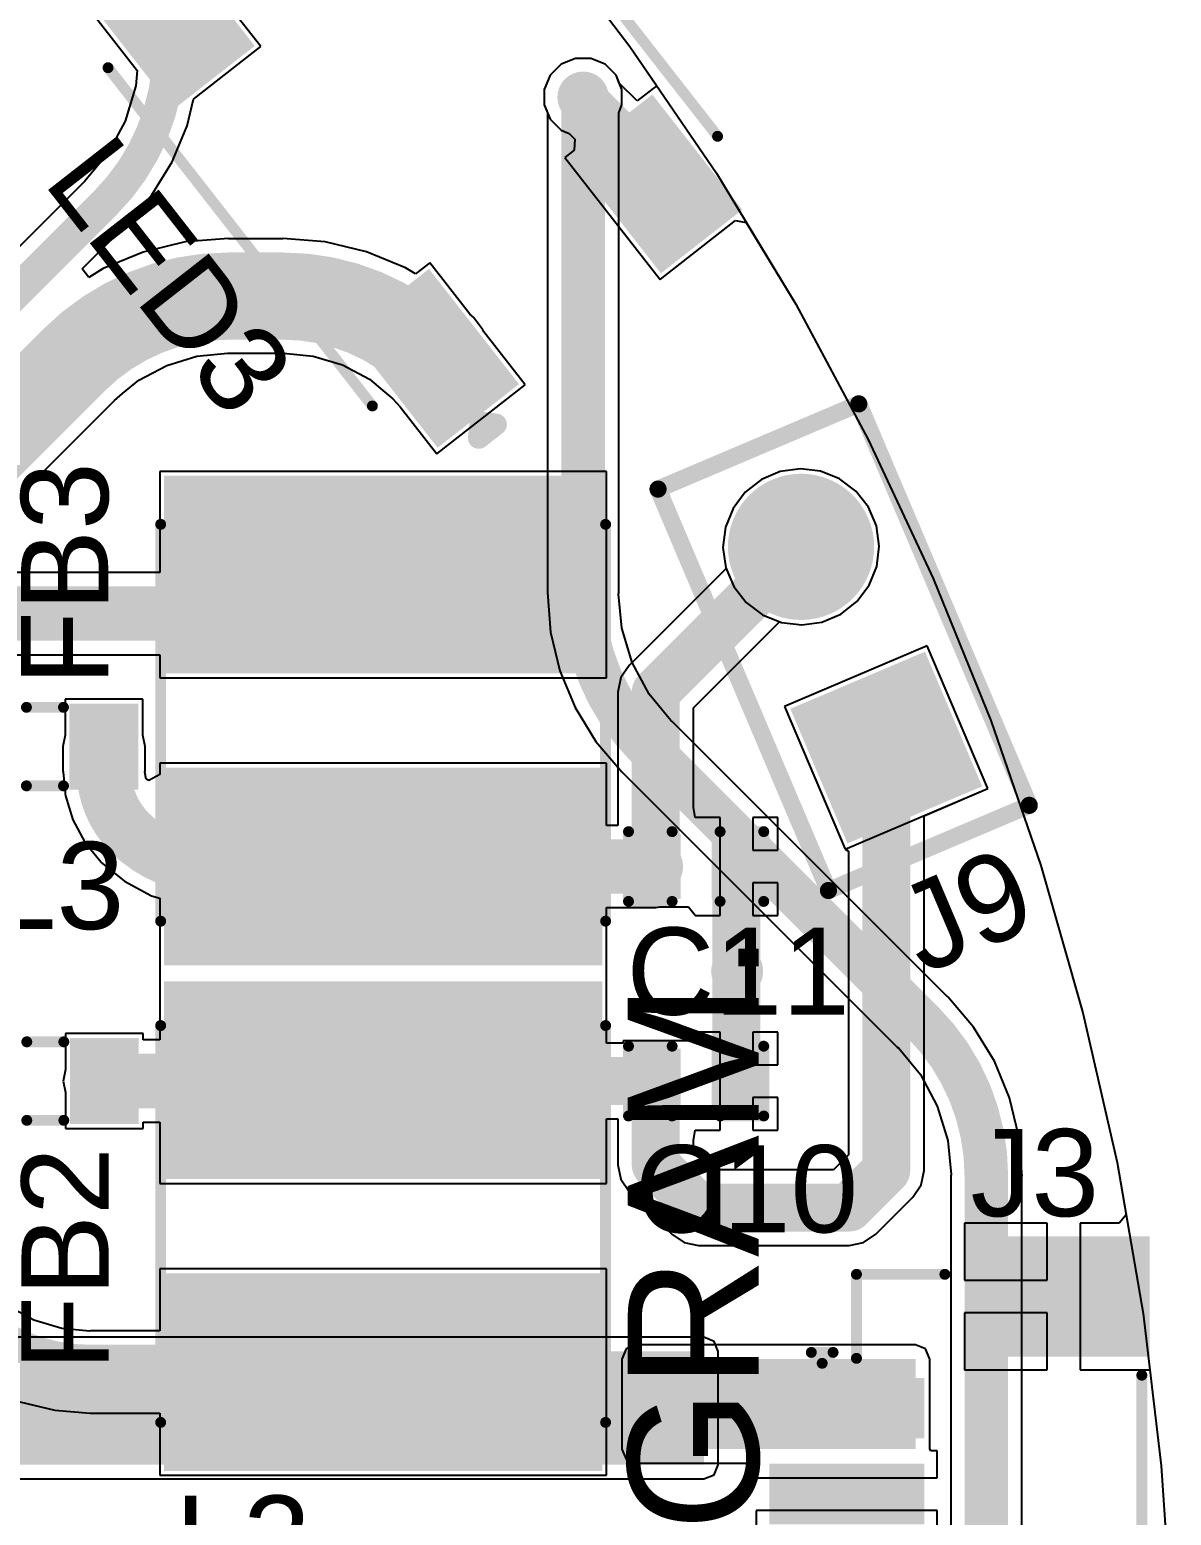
# Model space of a CAD drawing. Header units: millimetres. Extents: x -0.21 to 2.41, y -2.08 to 4.57.
# Drawn here: x 1.889 to 2.412, y -0.667 to 0.014 of the extents above; entities that cross this region are included whole.
import ezdxf

# ---------------------------------------------------------------- set-up
doc = ezdxf.new("R2010")
doc.units = ezdxf.units.MM
doc.header["$MEASUREMENT"] = 0
for name, color, linetype in [('BottomLayer', 5, 'Continuous'), ('BottomSolder', 6, 'Continuous'), ('MultiLayer', 9, 'Continuous'), ('PadHoleLayer', 156, 'Continuous'), ('TopLayer', 1, 'Continuous'), ('TopOverlay', 2, 'Continuous'), ('TopPaste', 8, 'Continuous'), ('TopSolder', 216, 'Continuous'), ('ViaHoleLayer', 16, 'Continuous')]:
    doc.layers.add(name, color=color, linetype=linetype)
doc.styles.add('Arial', font='', dxfattribs={"height": 0.2})
doc.styles.get('Arial').set_extended_font_data('Arial')

# ---------------------------------------------------------------- blocks, each defined once
blk = doc.blocks.new('WS2812B_XF02_W_31')
at = {"layer": 'TopLayer'}
for points in [[(-0.12795, 0.08465), (-0.0689, 0.08465), (-0.0689, 0.04528), (-0.12795, 0.04528)], [(0.12795, 0.04528), (0.0689, 0.04528), (0.0689, 0.08465), (0.12795, 0.08465)], [(-0.12795, -0.04528), (-0.0689, -0.04528), (-0.0689, -0.08465), (-0.12795, -0.08465)], [(0.0689, -0.04528), (0.12795, -0.04528), (0.12795, -0.08465), (0.0689, -0.08465)]]:
    blk.add_hatch(color=1, dxfattribs=at).paths.add_polyline_path(points)
at = {"layer": 'TopPaste'}
for points in [[(-0.12795, 0.08465), (-0.0689, 0.08465), (-0.0689, 0.04528), (-0.12795, 0.04528)], [(0.12795, 0.04528), (0.0689, 0.04528), (0.0689, 0.08465), (0.12795, 0.08465)], [(-0.12795, -0.04528), (-0.0689, -0.04528), (-0.0689, -0.08465), (-0.12795, -0.08465)], [(0.0689, -0.04528), (0.12795, -0.04528), (0.12795, -0.08465), (0.0689, -0.08465)]]:
    blk.add_hatch(color=8, dxfattribs=at).paths.add_polyline_path(points)
at = {"layer": 'TopSolder'}
for points in [[(-0.13195, 0.08865), (-0.0649, 0.08865), (-0.0649, 0.04128), (-0.13195, 0.04128)], [(0.13195, 0.04128), (0.0649, 0.04128), (0.0649, 0.08865), (0.13195, 0.08865)], [(-0.13195, -0.04128), (-0.0649, -0.04128), (-0.0649, -0.08865), (-0.13195, -0.08865)], [(0.0649, -0.04128), (0.13195, -0.04128), (0.13195, -0.08865), (0.0649, -0.08865)]]:
    blk.add_hatch(color=216, dxfattribs=at).paths.add_polyline_path(points)
at = {"layer": 'TopOverlay'}
for points, const_width in [([(0.09843, 0.10043), (-0.09843, 0.10043)], 0.005), ([(-0.14, 0.071), (-0.135, 0.066)], 0.01), ([(-0.14, 0.071), (-0.14, 0.061)], 0.01), ([(-0.135, 0.066), (-0.14, 0.061)], 0.01), ([(0.09843, -0.10043), (-0.09843, -0.10043)], 0.005)]:
    blk.add_lwpolyline(points, dxfattribs=dict(at, const_width=const_width))
for points, const_width in [([(-0.09968, 0.10043, 1), (-0.09718, 0.10043, 1)], 0.0025), ([(0.09718, 0.10043, 1), (0.09968, 0.10043, 1)], 0.0025), ([(-0.1425, 0.071, 1), (-0.1375, 0.071, 1)], 0.005), ([(-0.1425, 0.071, 1), (-0.1375, 0.071, 1)], 0.005), ([(-0.1375, 0.066, 1), (-0.1325, 0.066, 1)], 0.005), ([(-0.1375, 0.066, 1), (-0.1325, 0.066, 1)], 0.005), ([(-0.1425, 0.061, 1), (-0.1375, 0.061, 1)], 0.005), ([(-0.1425, 0.061, 1), (-0.1375, 0.061, 1)], 0.005), ([(-0.09968, -0.10043, 1), (-0.09718, -0.10043, 1)], 0.0025), ([(0.09718, -0.10043, 1), (0.09968, -0.10043, 1)], 0.0025)]:
    blk.add_lwpolyline(points, format="xyb", close=True, dxfattribs=dict(at, const_width=const_width))
blk = doc.blocks.new('VLCF5024T_330MR50_2_44')
at = {"layer": 'TopLayer'}
for points in [[(-0.10827, 0.09646), (-0.02559, 0.09646), (-0.02559, -0.09646), (-0.10827, -0.09646)], [(0.02559, 0.09646), (0.10827, 0.09646), (0.10827, -0.09646), (0.02559, -0.09646)]]:
    blk.add_hatch(color=1, dxfattribs=at).paths.add_polyline_path(points)
at = {"layer": 'TopPaste'}
for points in [[(-0.10827, 0.09646), (-0.02559, 0.09646), (-0.02559, -0.09646), (-0.10827, -0.09646)], [(0.02559, 0.09646), (0.10827, 0.09646), (0.10827, -0.09646), (0.02559, -0.09646)]]:
    blk.add_hatch(color=8, dxfattribs=at).paths.add_polyline_path(points)
at = {"layer": 'TopSolder'}
for points in [[(-0.11227, 0.10046), (-0.02159, 0.10046), (-0.02159, -0.10046), (-0.11227, -0.10046)], [(0.02159, 0.10046), (0.11227, 0.10046), (0.11227, -0.10046), (0.02159, -0.10046)]]:
    blk.add_hatch(color=216, dxfattribs=at).paths.add_polyline_path(points)
at = {"layer": 'TopOverlay', "const_width": 0.005}
for points in [[(-0.09, 0.102), (0.092, 0.102)], [(-0.09, -0.102), (0.092, -0.102)]]:
    blk.add_lwpolyline(points, dxfattribs=at)
at = {"layer": 'TopOverlay', "const_width": 0.0025}
for points in [[(-0.09125, 0.102, 1), (-0.08875, 0.102, 1)], [(0.09075, 0.102, 1), (0.09325, 0.102, 1)], [(-0.09125, -0.102, 1), (-0.08875, -0.102, 1)], [(0.09075, -0.102, 1), (0.09325, -0.102, 1)]]:
    blk.add_lwpolyline(points, format="xyb", close=True, dxfattribs=at)
blk = doc.blocks.new('IND_0603__1608_M_______45')
at = {"layer": 'TopLayer'}
for points in [[(-0.03937, 0.01575), (-0.01575, 0.01575), (-0.01575, -0.01575), (-0.03937, -0.01575)], [(0.01575, 0.01575), (0.03937, 0.01575), (0.03937, -0.01575), (0.01575, -0.01575)]]:
    blk.add_hatch(color=1, dxfattribs=at).paths.add_polyline_path(points)
at = {"layer": 'TopPaste'}
for points in [[(-0.03937, 0.01575), (-0.01575, 0.01575), (-0.01575, -0.01575), (-0.03937, -0.01575)], [(0.01575, 0.01575), (0.03937, 0.01575), (0.03937, -0.01575), (0.01575, -0.01575)]]:
    blk.add_hatch(color=8, dxfattribs=at).paths.add_polyline_path(points)
at = {"layer": 'TopSolder'}
for points in [[(-0.04337, 0.01975), (-0.01175, 0.01975), (-0.01175, -0.01975), (-0.04337, -0.01975)], [(0.01175, 0.01975), (0.04337, 0.01975), (0.04337, -0.01975), (0.01175, -0.01975)]]:
    blk.add_hatch(color=216, dxfattribs=at).paths.add_polyline_path(points)
at = {"layer": 'TopOverlay', "const_width": 0.005}
for points in [[(-0.008, 0.018), (0.009, 0.018)], [(-0.008, -0.018), (0.009, -0.018)]]:
    blk.add_lwpolyline(points, dxfattribs=at)
at = {"layer": 'TopOverlay', "const_width": 0.0025}
for points in [[(-0.00925, 0.018, 1), (-0.00675, 0.018, 1)], [(0.00775, 0.018, 1), (0.01025, 0.018, 1)], [(-0.00925, -0.018, 1), (-0.00675, -0.018, 1)], [(0.00775, -0.018, 1), (0.01025, -0.018, 1)]]:
    blk.add_lwpolyline(points, format="xyb", close=True, dxfattribs=at)
blk = doc.blocks.new('C___0402_46')
at = {"layer": 'TopLayer'}
for points in [[(-0.0275, -0.0125), (-0.0275, 0.0125), (-0.0095, 0.0125), (-0.0095, -0.0125)], [(0.0095, -0.0125), (0.0095, 0.0125), (0.0275, 0.0125), (0.0275, -0.0125)]]:
    blk.add_hatch(color=1, dxfattribs=at).paths.add_polyline_path(points)
at = {"layer": 'TopPaste'}
for points in [[(-0.0275, -0.0125), (-0.0275, 0.0125), (-0.0095, 0.0125), (-0.0095, -0.0125)], [(0.0095, -0.0125), (0.0095, 0.0125), (0.0275, 0.0125), (0.0275, -0.0125)]]:
    blk.add_hatch(color=8, dxfattribs=at).paths.add_polyline_path(points)
at = {"layer": 'TopSolder'}
for points in [[(-0.02986, -0.01486), (-0.02986, 0.01486), (-0.00714, 0.01486), (-0.00714, -0.01486)], [(0.00714, -0.01486), (0.00714, 0.01486), (0.02986, 0.01486), (0.02986, -0.01486)]]:
    blk.add_hatch(color=216, dxfattribs=at).paths.add_polyline_path(points)
at = {"layer": 'TopOverlay', "const_width": 0.005}
for points in [[(-0.031, 0.016), (-0.031, -0.016)], [(-0.011, 0.016), (-0.031, 0.016)], [(0.031, 0.016), (0.011, 0.016)], [(0.031, 0.016), (0.031, -0.016)], [(-0.011, -0.016), (-0.031, -0.016)], [(0.031, -0.016), (0.011, -0.016)]]:
    blk.add_lwpolyline(points, dxfattribs=at)
at = {"layer": 'TopOverlay', "const_width": 0.0025}
for points in [[(-0.03225, 0.016, 1), (-0.02975, 0.016, 1)], [(-0.03225, 0.016, 1), (-0.02975, 0.016, 1)], [(-0.01225, 0.016, 1), (-0.00975, 0.016, 1)], [(0.00975, 0.016, 1), (0.01225, 0.016, 1)], [(0.02975, 0.016, 1), (0.03225, 0.016, 1)], [(0.02975, 0.016, 1), (0.03225, 0.016, 1)], [(-0.03225, -0.016, 1), (-0.02975, -0.016, 1)], [(-0.03225, -0.016, 1), (-0.02975, -0.016, 1)], [(-0.01225, -0.016, 1), (-0.00975, -0.016, 1)], [(0.00975, -0.016, 1), (0.01225, -0.016, 1)], [(0.02975, -0.016, 1), (0.03225, -0.016, 1)], [(0.02975, -0.016, 1), (0.03225, -0.016, 1)]]:
    blk.add_lwpolyline(points, format="xyb", close=True, dxfattribs=at)
blk = doc.blocks.new('C___0402_47')
at = {"layer": 'TopLayer'}
for points in [[(-0.0275, -0.0125), (-0.0275, 0.0125), (-0.0095, 0.0125), (-0.0095, -0.0125)], [(0.0095, -0.0125), (0.0095, 0.0125), (0.0275, 0.0125), (0.0275, -0.0125)]]:
    blk.add_hatch(color=1, dxfattribs=at).paths.add_polyline_path(points)
at = {"layer": 'TopPaste'}
for points in [[(-0.0275, -0.0125), (-0.0275, 0.0125), (-0.0095, 0.0125), (-0.0095, -0.0125)], [(0.0095, -0.0125), (0.0095, 0.0125), (0.0275, 0.0125), (0.0275, -0.0125)]]:
    blk.add_hatch(color=8, dxfattribs=at).paths.add_polyline_path(points)
at = {"layer": 'TopSolder'}
for points in [[(-0.02986, -0.01486), (-0.02986, 0.01486), (-0.00714, 0.01486), (-0.00714, -0.01486)], [(0.00714, -0.01486), (0.00714, 0.01486), (0.02986, 0.01486), (0.02986, -0.01486)]]:
    blk.add_hatch(color=216, dxfattribs=at).paths.add_polyline_path(points)
at = {"layer": 'TopOverlay', "const_width": 0.005}
for points in [[(-0.031, 0.016), (-0.031, -0.016)], [(-0.011, 0.016), (-0.031, 0.016)], [(0.031, 0.016), (0.011, 0.016)], [(0.031, 0.016), (0.031, -0.016)], [(-0.011, -0.016), (-0.031, -0.016)], [(0.031, -0.016), (0.011, -0.016)]]:
    blk.add_lwpolyline(points, dxfattribs=at)
at = {"layer": 'TopOverlay', "const_width": 0.0025}
for points in [[(-0.03225, 0.016, 1), (-0.02975, 0.016, 1)], [(-0.03225, 0.016, 1), (-0.02975, 0.016, 1)], [(-0.01225, 0.016, 1), (-0.00975, 0.016, 1)], [(0.00975, 0.016, 1), (0.01225, 0.016, 1)], [(0.02975, 0.016, 1), (0.03225, 0.016, 1)], [(0.02975, 0.016, 1), (0.03225, 0.016, 1)], [(-0.03225, -0.016, 1), (-0.02975, -0.016, 1)], [(-0.03225, -0.016, 1), (-0.02975, -0.016, 1)], [(-0.01225, -0.016, 1), (-0.00975, -0.016, 1)], [(0.00975, -0.016, 1), (0.01225, -0.016, 1)], [(0.02975, -0.016, 1), (0.03225, -0.016, 1)], [(0.02975, -0.016, 1), (0.03225, -0.016, 1)]]:
    blk.add_lwpolyline(points, format="xyb", close=True, dxfattribs=at)
blk = doc.blocks.new('VLCF5024T_330MR50_2_60')
at = {"layer": 'TopLayer'}
for points in [[(-0.10827, 0.09646), (-0.02559, 0.09646), (-0.02559, -0.09646), (-0.10827, -0.09646)], [(0.02559, 0.09646), (0.10827, 0.09646), (0.10827, -0.09646), (0.02559, -0.09646)]]:
    blk.add_hatch(color=1, dxfattribs=at).paths.add_polyline_path(points)
at = {"layer": 'TopPaste'}
for points in [[(-0.10827, 0.09646), (-0.02559, 0.09646), (-0.02559, -0.09646), (-0.10827, -0.09646)], [(0.02559, 0.09646), (0.10827, 0.09646), (0.10827, -0.09646), (0.02559, -0.09646)]]:
    blk.add_hatch(color=8, dxfattribs=at).paths.add_polyline_path(points)
at = {"layer": 'TopSolder'}
for points in [[(-0.11227, 0.10046), (-0.02159, 0.10046), (-0.02159, -0.10046), (-0.11227, -0.10046)], [(0.02159, 0.10046), (0.11227, 0.10046), (0.11227, -0.10046), (0.02159, -0.10046)]]:
    blk.add_hatch(color=216, dxfattribs=at).paths.add_polyline_path(points)
at = {"layer": 'TopOverlay', "const_width": 0.005}
for points in [[(0.092, 0.102), (-0.09, 0.102)], [(0.092, -0.102), (-0.09, -0.102)]]:
    blk.add_lwpolyline(points, dxfattribs=at)
at = {"layer": 'TopOverlay', "const_width": 0.0025}
for points in [[(-0.09125, 0.102, 1), (-0.08875, 0.102, 1)], [(0.09075, 0.102, 1), (0.09325, 0.102, 1)], [(-0.09125, -0.102, 1), (-0.08875, -0.102, 1)], [(0.09075, -0.102, 1), (0.09325, -0.102, 1)]]:
    blk.add_lwpolyline(points, format="xyb", close=True, dxfattribs=at)
blk = doc.blocks.new('HDR1X2__61')
at = {"layer": 'BottomLayer'}
blk.add_hatch(color=5, dxfattribs=at).paths.add_polyline_path([(-0.02953, 0.02953), (0.02953, 0.02953), (0.02953, -0.02953), (-0.02953, -0.02953)])
h = blk.add_hatch(color=5, dxfattribs=at)
edge = h.paths.add_edge_path()
edge.add_arc((0.1, 0), 0.02953, 0, 360)
at = {"layer": 'BottomSolder'}
blk.add_hatch(color=6, dxfattribs=at).paths.add_polyline_path([(-0.03353, 0.03353), (0.03353, 0.03353), (0.03353, -0.03353), (-0.03353, -0.03353)])
h = blk.add_hatch(color=6, dxfattribs=at)
edge = h.paths.add_edge_path()
edge.add_arc((0.1, 0), 0.03353, 0, 360)
at = {"layer": 'MultiLayer'}
blk.add_hatch(color=9, dxfattribs=at).paths.add_polyline_path([(-0.02953, 0.02953), (0.02953, 0.02953), (0.02953, -0.02953), (-0.02953, -0.02953)])
h = blk.add_hatch(color=9, dxfattribs=at)
edge = h.paths.add_edge_path()
edge.add_arc((0.1, 0), 0.02953, 0, 360)
at = {"layer": 'PadHoleLayer'}
h = blk.add_hatch(color=156, dxfattribs=at)
edge = h.paths.add_edge_path()
edge.add_arc((0, 0), 0.01772, 0, 360)
h = blk.add_hatch(color=156, dxfattribs=at)
edge = h.paths.add_edge_path()
edge.add_arc((0.1, 0), 0.01772, 0, 360)
at = {"layer": 'TopLayer'}
blk.add_hatch(color=1, dxfattribs=at).paths.add_polyline_path([(-0.02953, 0.02953), (0.02953, 0.02953), (0.02953, -0.02953), (-0.02953, -0.02953)])
h = blk.add_hatch(color=1, dxfattribs=at)
edge = h.paths.add_edge_path()
edge.add_arc((0.1, 0), 0.02953, 0, 360)
at = {"layer": 'TopSolder'}
blk.add_hatch(color=216, dxfattribs=at).paths.add_polyline_path([(-0.03353, 0.03353), (0.03353, 0.03353), (0.03353, -0.03353), (-0.03353, -0.03353)])
h = blk.add_hatch(color=216, dxfattribs=at)
edge = h.paths.add_edge_path()
edge.add_arc((0.1, 0), 0.03353, 0, 360)
at = {"layer": 'TopOverlay', "const_width": 0.00787}
for points in [[(0.15, 0.05), (-0.05, 0.05)], [(-0.05, 0.05), (-0.05, -0.05)], [(0.15, 0.05), (0.15, -0.05)], [(0.15, -0.05), (-0.05, -0.05)]]:
    blk.add_lwpolyline(points, dxfattribs=at)
at = {"layer": 'TopOverlay', "const_width": 0.00394}
for points in [[(-0.05197, 0.05, 1), (-0.04803, 0.05, 1)], [(-0.05197, 0.05, 1), (-0.04803, 0.05, 1)], [(0.14803, 0.05, 1), (0.15197, 0.05, 1)], [(0.14803, 0.05, 1), (0.15197, 0.05, 1)], [(-0.05197, -0.05, 1), (-0.04803, -0.05, 1)], [(-0.05197, -0.05, 1), (-0.04803, -0.05, 1)], [(0.14803, -0.05, 1), (0.15197, -0.05, 1)], [(0.14803, -0.05, 1), (0.15197, -0.05, 1)]]:
    blk.add_lwpolyline(points, format="xyb", close=True, dxfattribs=at)
blk = doc.blocks.new('IND_0603__1608_M_______63')
at = {"layer": 'TopLayer'}
for points in [[(-0.03937, 0.01575), (-0.01575, 0.01575), (-0.01575, -0.01575), (-0.03937, -0.01575)], [(0.01575, 0.01575), (0.03937, 0.01575), (0.03937, -0.01575), (0.01575, -0.01575)]]:
    blk.add_hatch(color=1, dxfattribs=at).paths.add_polyline_path(points)
at = {"layer": 'TopPaste'}
for points in [[(-0.03937, 0.01575), (-0.01575, 0.01575), (-0.01575, -0.01575), (-0.03937, -0.01575)], [(0.01575, 0.01575), (0.03937, 0.01575), (0.03937, -0.01575), (0.01575, -0.01575)]]:
    blk.add_hatch(color=8, dxfattribs=at).paths.add_polyline_path(points)
at = {"layer": 'TopSolder'}
for points in [[(-0.04337, 0.01975), (-0.01175, 0.01975), (-0.01175, -0.01975), (-0.04337, -0.01975)], [(0.01175, 0.01975), (0.04337, 0.01975), (0.04337, -0.01975), (0.01175, -0.01975)]]:
    blk.add_hatch(color=216, dxfattribs=at).paths.add_polyline_path(points)
at = {"layer": 'TopOverlay', "const_width": 0.005}
for points in [[(-0.008, 0.018), (0.009, 0.018)], [(-0.008, -0.018), (0.009, -0.018)]]:
    blk.add_lwpolyline(points, dxfattribs=at)
at = {"layer": 'TopOverlay', "const_width": 0.0025}
for points in [[(-0.00925, 0.018, 1), (-0.00675, 0.018, 1)], [(0.00775, 0.018, 1), (0.01025, 0.018, 1)], [(-0.00925, -0.018, 1), (-0.00675, -0.018, 1)], [(0.00775, -0.018, 1), (0.01025, -0.018, 1)]]:
    blk.add_lwpolyline(points, format="xyb", close=True, dxfattribs=at)
blk = doc.blocks.new('V________T______90')
at = {"layer": 'TopLayer'}
for points in [[(-0.17323, 0.08514), (-0.12598, 0.08514), (-0.12598, 0.01427), (-0.17323, 0.01427)], [(0.12598, 0.08514), (0.17323, 0.08514), (0.17323, 0.01427), (0.12598, 0.01427)], [(-0.10827, -0.01821), (-0.08858, -0.01821), (-0.08858, -0.0812), (-0.10827, -0.0812)], [(-0.0689, -0.01821), (-0.04921, -0.01821), (-0.04921, -0.0812), (-0.0689, -0.0812)], [(-0.02953, -0.01821), (-0.00984, -0.01821), (-0.00984, -0.0812), (-0.02953, -0.0812)], [(0.00984, -0.01821), (0.02953, -0.01821), (0.02953, -0.0812), (0.00984, -0.0812)], [(0.04921, -0.01821), (0.0689, -0.01821), (0.0689, -0.0812), (0.04921, -0.0812)], [(0.08858, -0.01821), (0.10827, -0.01821), (0.10827, -0.0812), (0.08858, -0.0812)]]:
    blk.add_hatch(color=1, dxfattribs=at).paths.add_polyline_path(points)
at = {"layer": 'TopPaste'}
for points in [[(-0.17323, 0.08514), (-0.12598, 0.08514), (-0.12598, 0.01427), (-0.17323, 0.01427)], [(0.12598, 0.08514), (0.17323, 0.08514), (0.17323, 0.01427), (0.12598, 0.01427)], [(-0.10827, -0.01821), (-0.08858, -0.01821), (-0.08858, -0.0812), (-0.10827, -0.0812)], [(-0.0689, -0.01821), (-0.04921, -0.01821), (-0.04921, -0.0812), (-0.0689, -0.0812)], [(-0.02953, -0.01821), (-0.00984, -0.01821), (-0.00984, -0.0812), (-0.02953, -0.0812)], [(0.00984, -0.01821), (0.02953, -0.01821), (0.02953, -0.0812), (0.00984, -0.0812)], [(0.04921, -0.01821), (0.0689, -0.01821), (0.0689, -0.0812), (0.04921, -0.0812)], [(0.08858, -0.01821), (0.10827, -0.01821), (0.10827, -0.0812), (0.08858, -0.0812)]]:
    blk.add_hatch(color=8, dxfattribs=at).paths.add_polyline_path(points)
at = {"layer": 'TopSolder'}
for points in [[(-0.17723, 0.08914), (-0.12198, 0.08914), (-0.12198, 0.01027), (-0.17723, 0.01027)], [(0.12198, 0.08914), (0.17723, 0.08914), (0.17723, 0.01027), (0.12198, 0.01027)], [(-0.11227, -0.01421), (-0.08458, -0.01421), (-0.08458, -0.0852), (-0.11227, -0.0852)], [(-0.0729, -0.01421), (-0.04521, -0.01421), (-0.04521, -0.0852), (-0.0729, -0.0852)], [(-0.03353, -0.01421), (-0.00584, -0.01421), (-0.00584, -0.0852), (-0.03353, -0.0852)], [(0.00584, -0.01421), (0.03353, -0.01421), (0.03353, -0.0852), (0.00584, -0.0852)], [(0.04521, -0.01421), (0.0729, -0.01421), (0.0729, -0.0852), (0.04521, -0.0852)], [(0.08458, -0.01421), (0.11227, -0.01421), (0.11227, -0.0852), (0.08458, -0.0852)]]:
    blk.add_hatch(color=216, dxfattribs=at).paths.add_polyline_path(points)
at = {"layer": 'TopOverlay', "const_width": 0.005}
for points in [[(-0.11356, 0.08556), (0.11544, 0.08556)], [(-0.15981, -0.04528), (-0.15981, -0.00474)], [(0.15981, -0.04528), (0.15981, -0.00474)], [(-0.15981, -0.04528), (-0.12128, -0.04528)], [(0.15981, -0.04528), (0.12128, -0.04528)], [(-0.119, -0.061), (-0.124, -0.056)], [(-0.124, -0.066), (-0.124, -0.056)], [(-0.124, -0.066), (-0.119, -0.061)]]:
    blk.add_lwpolyline(points, dxfattribs=at)
at = {"layer": 'TopOverlay', "const_width": 0.0025}
for points in [[(-0.11481, 0.08556, 1), (-0.11231, 0.08556, 1)], [(0.11419, 0.08556, 1), (0.11669, 0.08556, 1)], [(-0.16106, -0.00474, 1), (-0.15856, -0.00474, 1)], [(0.15856, -0.00474, 1), (0.16106, -0.00474, 1)], [(-0.16106, -0.04528, 1), (-0.15856, -0.04528, 1)], [(-0.16106, -0.04528, 1), (-0.15856, -0.04528, 1)], [(-0.12253, -0.04528, 1), (-0.12003, -0.04528, 1)], [(0.12003, -0.04528, 1), (0.12253, -0.04528, 1)], [(0.15856, -0.04528, 1), (0.16106, -0.04528, 1)], [(0.15856, -0.04528, 1), (0.16106, -0.04528, 1)], [(-0.12525, -0.056, 1), (-0.12275, -0.056, 1)], [(-0.12525, -0.056, 1), (-0.12275, -0.056, 1)], [(-0.12025, -0.061, 1), (-0.11775, -0.061, 1)], [(-0.12025, -0.061, 1), (-0.11775, -0.061, 1)], [(-0.12525, -0.066, 1), (-0.12275, -0.066, 1)], [(-0.12525, -0.066, 1), (-0.12275, -0.066, 1)]]:
    blk.add_lwpolyline(points, format="xyb", close=True, dxfattribs=at)

msp = doc.modelspace()

# ---------------------------------------------------------------- hatches: boundary and pattern name
at = {"layer": 'BottomLayer'}
h = msp.add_hatch(color=5, dxfattribs=at)
edge = h.paths.add_edge_path()
edge.add_arc((2.14237, -0.01687), 0.01181, 0, 360)
h = msp.add_hatch(color=5, dxfattribs=at)
edge = h.paths.add_edge_path()
edge.add_arc((2.21286, -0.41764), 0.01181, 0, 360)
msp.add_hatch(color=5, dxfattribs=at).paths.add_polyline_path([(2.19779, -0.644), (2.19779, -0.592), (1.82328, -0.592), (1.82328, -0.644)])
h = msp.add_hatch(color=5, dxfattribs=at)
edge = h.paths.add_edge_path()
edge.add_arc((2.18168, -0.61805), 0.01181, 0, 360)
at = {"layer": 'TopLayer'}
h = msp.add_hatch(color=1, dxfattribs=at)
edge = h.paths.add_edge_path()
edge.add_arc((2.14237, -0.01687), 0.01181, 0, 360)
h = msp.add_hatch(color=1, dxfattribs=at)
edge = h.paths.add_edge_path()
edge.add_arc((2.21286, -0.41764), 0.01181, 0, 360)
msp.add_hatch(color=1, dxfattribs=at).paths.add_polyline_path([(2.16668, -0.63684), (2.29477, -0.63684), (2.29477, -0.5955), (2.16668, -0.5955)])
h = msp.add_hatch(color=1, dxfattribs=at)
edge = h.paths.add_edge_path()
edge.add_arc((2.18168, -0.61805), 0.01181, 0, 360)
at = {"layer": 'ViaHoleLayer'}
h = msp.add_hatch(color=16, dxfattribs=at)
edge = h.paths.add_edge_path()
edge.add_arc((2.14237, -0.01687), 0.00591, 0, 360)
h = msp.add_hatch(color=16, dxfattribs=at)
edge = h.paths.add_edge_path()
edge.add_arc((2.21286, -0.41764), 0.00591, 0, 360)
h = msp.add_hatch(color=16, dxfattribs=at)
edge = h.paths.add_edge_path()
edge.add_arc((2.18168, -0.61805), 0.00591, 0, 360)

# ---------------------------------------------------------------- linework, layer by layer
at = {"layer": 'BottomLayer'}
for p, q in [((2.12124, 0.06238), (2.16386, 0.00645)), ((2.13883, 0.00094), (2.13228, -0.00177)), ((2.14592, 0.00094), (2.13883, 0.00094)), ((2.15246, -0.00177), (2.14592, 0.00094)), ((2.16386, 0.00645), (2.20345, -0.05168)), ((2.12727, -0.00678), (2.12456, -0.01332)), ((2.13228, -0.00177), (2.12727, -0.00678)), ((2.15747, -0.00678), (2.15246, -0.00177)), ((2.16018, -0.01332), (2.15747, -0.00678)), ((2.12456, -0.01332), (2.12456, -0.02041)), ((2.16018, -0.02041), (2.16018, -0.01332)), ((2.12456, -0.02041), (2.12606, -0.02403)), ((2.15869, -0.02403), (2.16018, -0.02041)), ((2.12606, -0.02403), (2.12606, -0.24395)), ((2.15869, -0.24395), (2.15869, -0.02403)), ((2.20345, -0.05168), (2.23989, -0.11182)), ((2.23989, -0.11182), (2.27307, -0.17383)), ((2.27307, -0.17383), (2.3029, -0.23751)), ((2.2327, -0.18852), (2.22409, -0.19217)), ((2.24197, -0.18721), (2.2327, -0.18852)), ((2.25125, -0.18835), (2.24197, -0.18721)), ((2.25992, -0.19186), (2.25125, -0.18835)), ((2.22409, -0.19217), (2.21672, -0.19793)), ((2.26739, -0.19749), (2.25992, -0.19186)), ((2.27315, -0.20486), (2.26739, -0.19749)), ((2.21672, -0.19793), (2.21109, -0.2054)), ((2.21109, -0.2054), (2.20759, -0.21407)), ((2.27681, -0.21347), (2.27315, -0.20486)), ((2.20759, -0.21407), (2.20645, -0.22336)), ((2.27811, -0.22273), (2.27681, -0.21347)), ((2.20645, -0.22336), (2.20775, -0.23262)), ((2.27697, -0.23202), (2.27811, -0.22273)), ((2.20775, -0.23262), (2.2114, -0.24123)), ((2.27347, -0.24069), (2.27697, -0.23202)), ((2.3029, -0.23751), (2.32929, -0.30269)), ((2.12606, -0.24395), (2.12602, -0.24395)), ((2.12602, -0.24395), (2.12745, -0.26215)), ((2.15854, -0.24468), (2.15869, -0.24395)), ((2.16008, -0.26032), (2.15854, -0.24468)), ((2.2114, -0.24123), (2.21716, -0.24861)), ((2.26784, -0.24816), (2.27347, -0.24069)), ((2.21716, -0.24861), (2.22463, -0.25424)), ((2.26047, -0.25392), (2.26784, -0.24816)), ((2.22463, -0.25424), (2.23331, -0.25774)), ((2.23331, -0.25774), (2.24259, -0.25888)), ((2.24259, -0.25888), (2.25185, -0.25758)), ((2.25185, -0.25758), (2.26047, -0.25392)), ((2.12745, -0.26215), (2.13171, -0.27991)), ((2.16486, -0.27606), (2.16008, -0.26032)), ((2.30017, -0.26851), (2.23477, -0.29628)), ((2.32794, -0.33392), (2.30017, -0.26851)), ((2.17261, -0.29057), (2.16486, -0.27606)), ((2.13171, -0.27991), (2.1387, -0.29678)), ((2.18258, -0.30271), (2.17261, -0.29057)), ((2.1387, -0.29678), (2.14824, -0.31235)), ((2.23477, -0.29628), (2.26253, -0.36168)), ((2.1832, -0.30313), (2.18258, -0.30271)), ((2.3095, -0.42943), (2.1832, -0.30313)), ((2.32929, -0.30269), (2.35218, -0.36919)), ((2.14824, -0.31235), (2.1601, -0.32623)), ((2.1601, -0.32623), (2.16013, -0.3262)), ((2.16013, -0.3262), (2.28643, -0.4525)), ((2.26253, -0.36168), (2.32794, -0.33392)), ((2.35218, -0.36919), (2.37149, -0.43681)), ((2.30953, -0.4294), (2.3095, -0.42943)), ((2.32139, -0.44328), (2.30953, -0.4294)), ((2.37149, -0.43681), (2.38717, -0.50536)), ((2.33093, -0.45885), (2.32139, -0.44328)), ((2.28643, -0.4525), (2.28705, -0.45291)), ((2.28705, -0.45291), (2.29702, -0.46506)), ((2.33792, -0.47572), (2.33093, -0.45885)), ((2.29702, -0.46506), (2.30477, -0.47957)), ((2.34218, -0.49347), (2.33792, -0.47572)), ((2.30477, -0.47957), (2.30955, -0.49531)), ((2.30955, -0.49531), (2.31109, -0.51094)), ((2.34361, -0.51168), (2.34218, -0.49347)), ((2.31109, -0.51094), (2.31094, -0.51168)), ((2.38717, -0.50536), (2.39917, -0.57465)), ((2.31094, -0.51168), (2.31094, -0.9433)), ((2.34357, -0.9433), (2.34357, -0.51168)), ((2.34357, -0.51168), (2.34361, -0.51168)), ((2.39917, -0.57465), (2.40747, -0.64449)), ((2.19779, -0.58551), (1.87973, -0.58551)), ((2.20239, -0.58741), (2.19779, -0.58551)), ((2.20429, -0.592), (2.20239, -0.58741)), ((2.20429, -0.644), (2.20429, -0.592)), ((2.20239, -0.64859), (2.20429, -0.644)), ((2.40747, -0.64449), (2.41204, -0.71466)), ((1.87973, -0.65049), (2.19779, -0.65049)), ((2.19779, -0.65049), (2.20239, -0.64859))]:
    msp.add_line(p, q, dxfattribs=at)
at = {"layer": 'BottomLayer', "const_width": 0.02}
for points in [[(2.14237, -0.24395), (2.14237, -0.01687)], [(2.17166, -0.31466), (2.29796, -0.44096)], [(2.32725, -0.9433), (2.32725, -0.51168)]]:
    msp.add_lwpolyline(points, dxfattribs=at)
at = {"layer": 'BottomLayer', "const_width": 0.01}
for points in [[(2.13737, -0.01687, 1), (2.14737, -0.01687, 1)], [(2.13737, -0.24395, 1), (2.14737, -0.24395, 1)], [(2.13737, -0.24395, 1), (2.14737, -0.24395, 1)], [(2.16666, -0.31466, 1), (2.17666, -0.31466, 1)], [(2.16666, -0.31466, 1), (2.17666, -0.31466, 1)], [(2.29296, -0.44096, 1), (2.30296, -0.44096, 1)], [(2.29296, -0.44096, 1), (2.30296, -0.44096, 1)], [(2.32225, -0.51168, 1), (2.33225, -0.51168, 1)], [(2.32225, -0.51168, 1), (2.33225, -0.51168, 1)]]:
    msp.add_lwpolyline(points, format="xyb", close=True, dxfattribs=at)
at = {"layer": 'BottomLayer', "const_width": 0.02}
for points in [[(2.17166, -0.31466, -0.198912), (2.14237, -0.24395)], [(2.29796, -0.44096, -0.198912), (2.32725, -0.51168)]]:
    msp.add_lwpolyline(points, format="xyb", dxfattribs=at)
at = {"layer": 'TopLayer'}
for p, q in [((1.9946, 0.00634), (1.95086, 0.06233)), ((2.12124, 0.06238), (2.16386, 0.00645)), ((1.91038, 0.0307), (1.93794, -0.00458)), ((1.96368, -0.01782), (1.9946, 0.00634)), ((2.13883, 0.00094), (2.13228, -0.00177)), ((2.14592, 0.00094), (2.13883, 0.00094)), ((2.15246, -0.00177), (2.14592, 0.00094)), ((2.16386, 0.00645), (2.17613, -0.01156)), ((1.93794, -0.00458), (1.93725, -0.01162)), ((2.12727, -0.00678), (2.12456, -0.01332)), ((2.13228, -0.00177), (2.12727, -0.00678)), ((2.15747, -0.00678), (2.15246, -0.00177)), ((2.15897, -0.01039), (2.15747, -0.00678)), ((1.93725, -0.01162), (1.93233, -0.02783)), ((2.12456, -0.01332), (2.12456, -0.02041)), ((2.1671, -0.01853), (2.15897, -0.01039)), ((2.17443, -0.0128), (2.17049, -0.01588)), ((2.17613, -0.01156), (2.17443, -0.0128)), ((1.96077, -0.02994), (1.96368, -0.01782)), ((2.12456, -0.02041), (2.12727, -0.02696)), ((2.17049, -0.01588), (2.1671, -0.01853)), ((2.12727, -0.02696), (2.13228, -0.03197)), ((1.93233, -0.02783), (1.92434, -0.04277)), ((1.95393, -0.04645), (1.96077, -0.02994)), ((2.13228, -0.03197), (2.1359, -0.03346)), ((2.1359, -0.03346), (2.13853, -0.0361)), ((2.13853, -0.0361), (2.13823, -0.04109)), ((1.92434, -0.04277), (1.91398, -0.05539)), ((1.9446, -0.06168), (1.95393, -0.04645)), ((2.13823, -0.04109), (2.13395, -0.04443)), ((2.13395, -0.04443), (2.1777, -0.10042)), ((1.91347, -0.05574), (1.84852, -0.12069)), ((1.91398, -0.05539), (1.91347, -0.05574)), ((1.933, -0.07526), (1.9446, -0.06168)), ((2.1777, -0.10042), (2.21226, -0.07342)), ((2.21226, -0.07342), (2.21717, -0.07433)), ((2.21717, -0.07433), (2.23989, -0.11182)), ((1.91263, -0.0955), (1.93294, -0.0752)), ((1.93294, -0.0752), (1.933, -0.07526)), ((1.9797, -0.08166), (1.95993, -0.08321)), ((1.9797, -0.08182), (1.9797, -0.08166)), ((2.02413, -0.08319), (2.00475, -0.08166)), ((2.00475, -0.08166), (2.00475, -0.08182)), ((1.94064, -0.08784), (1.92232, -0.09543)), ((1.95993, -0.08321), (1.94064, -0.08784)), ((2.00475, -0.08182), (1.9797, -0.08182)), ((2.04303, -0.08773), (2.02413, -0.08319)), ((2.06099, -0.09517), (2.04303, -0.08773)), ((2.06548, -0.09792), (2.06099, -0.09517)), ((2.07205, -0.09279), (2.06548, -0.09792)), ((2.09043, -0.11632), (2.07205, -0.09279)), ((1.91575, -0.09946), (1.91263, -0.0955)), ((1.92232, -0.09543), (1.91575, -0.09946)), ((2.23989, -0.11182), (2.27307, -0.17383)), ((2.09234, -0.11795), (2.09043, -0.11632)), ((2.09223, -0.11806), (2.09234, -0.11795)), ((2.0964, -0.12349), (2.09223, -0.11806)), ((2.0968, -0.12447), (2.0964, -0.12349)), ((2.1158, -0.14878), (2.0968, -0.12447)), ((1.95144, -0.13981), (1.96529, -0.13561)), ((1.96529, -0.13561), (1.97935, -0.13423)), ((1.97935, -0.13423), (1.9797, -0.13427)), ((1.9797, -0.13427), (2.00475, -0.13427)), ((2.00475, -0.13427), (2.00505, -0.13423)), ((2.00505, -0.13423), (2.01867, -0.13557)), ((2.01867, -0.13557), (2.03205, -0.13963)), ((1.93867, -0.14664), (1.95144, -0.13981)), ((2.03205, -0.13963), (2.04438, -0.14622)), ((1.93123, -0.15274), (1.93867, -0.14664)), ((2.04438, -0.14622), (2.05149, -0.15206)), ((2.07532, -0.18041), (2.1158, -0.14878)), ((1.92409, -0.15933), (1.92753, -0.15588)), ((1.92753, -0.15588), (1.93123, -0.15274)), ((2.05149, -0.15206), (2.05514, -0.15514)), ((2.05514, -0.15514), (2.05842, -0.15879)), ((1.88682, -0.19659), (1.92409, -0.15933)), ((2.05842, -0.15879), (2.07532, -0.18041)), ((2.27307, -0.17383), (2.3029, -0.23751)), ((2.15314, -0.18845), (1.94822, -0.18845)), ((1.94822, -0.18845), (1.94822, -0.23478)), ((2.15314, -0.28313), (2.15314, -0.18845)), ((2.2327, -0.18852), (2.22409, -0.19217)), ((2.24197, -0.18721), (2.2327, -0.18852)), ((2.25125, -0.18835), (2.24197, -0.18721)), ((2.25992, -0.19186), (2.25125, -0.18835)), ((2.22409, -0.19217), (2.21672, -0.19793)), ((2.26739, -0.19749), (2.25992, -0.19186)), ((2.27315, -0.20486), (2.26739, -0.19749)), ((2.21672, -0.19793), (2.21109, -0.2054)), ((2.21109, -0.2054), (2.20759, -0.21407)), ((2.27681, -0.21347), (2.27315, -0.20486)), ((2.20759, -0.21407), (2.20645, -0.22336)), ((2.27811, -0.22273), (2.27681, -0.21347)), ((2.20645, -0.22336), (2.20775, -0.23262)), ((2.27697, -0.23202), (2.27811, -0.22273)), ((1.94822, -0.23478), (1.77641, -0.23478)), ((2.20788, -0.23293), (2.16342, -0.27739)), ((2.20775, -0.23262), (2.20788, -0.23293)), ((2.27347, -0.24069), (2.27697, -0.23202)), ((2.3029, -0.23751), (2.32929, -0.30269)), ((2.26784, -0.24816), (2.27347, -0.24069)), ((2.26047, -0.25392), (2.26784, -0.24816)), ((2.19301, -0.29682), (2.23245, -0.25739)), ((2.23245, -0.25739), (2.23331, -0.25774)), ((2.23331, -0.25774), (2.24259, -0.25888)), ((2.24259, -0.25888), (2.25185, -0.25758)), ((2.25185, -0.25758), (2.26047, -0.25392)), ((1.77288, -0.27251), (1.94822, -0.27251)), ((1.94822, -0.27251), (1.94822, -0.28313)), ((2.30017, -0.26851), (2.23477, -0.29628)), ((2.32794, -0.33392), (2.30017, -0.26851)), ((2.16342, -0.27739), (2.15967, -0.28301)), ((1.94822, -0.28313), (2.15314, -0.28313)), ((2.15967, -0.28301), (2.15835, -0.28965)), ((1.94049, -0.2929), (1.90487, -0.2929)), ((1.90487, -0.2929), (1.90487, -0.30936)), ((1.94049, -0.30936), (1.94049, -0.2929)), ((2.15835, -0.28965), (2.15835, -0.35078)), ((2.19301, -0.34242), (2.19301, -0.29682)), ((2.23477, -0.29628), (2.26253, -0.36168)), ((2.32929, -0.30269), (2.35218, -0.36919)), ((1.90487, -0.30936), (1.90382, -0.31465)), ((1.94154, -0.31465), (1.94049, -0.30936)), ((1.90382, -0.31465), (1.90382, -0.32563)), ((1.94154, -0.32563), (1.94154, -0.31465)), ((1.90382, -0.32563), (1.90397, -0.32641)), ((1.90397, -0.32641), (1.90487, -0.33552)), ((1.9414, -0.32633), (1.94154, -0.32563)), ((1.94204, -0.32954), (1.9414, -0.32633)), ((2.15314, -0.32231), (1.94822, -0.32231)), ((1.94822, -0.32231), (1.94822, -0.32743)), ((2.15314, -0.35078), (2.15314, -0.32231)), ((1.94322, -0.33025), (1.94204, -0.32954)), ((1.94822, -0.32743), (1.94322, -0.33025)), ((1.90487, -0.33552), (1.90487, -0.33639)), ((1.90487, -0.33639), (1.90496, -0.33639)), ((1.90496, -0.33639), (1.90503, -0.33716)), ((1.90503, -0.33716), (1.90839, -0.34825)), ((2.29868, -0.34634), (2.32794, -0.33392)), ((2.19368, -0.34715), (2.19301, -0.34242)), ((2.20518, -0.34715), (2.19368, -0.34715)), ((2.20518, -0.36965), (2.20518, -0.34715)), ((2.23168, -0.34715), (2.22018, -0.34715)), ((2.22018, -0.34715), (2.22018, -0.36215)), ((2.23168, -0.36215), (2.23168, -0.34715)), ((2.29868, -0.50898), (2.29868, -0.34634)), ((1.90839, -0.34825), (1.91386, -0.35847)), ((2.15835, -0.35078), (2.15314, -0.35078)), ((1.91386, -0.35847), (1.92071, -0.36683)), ((1.92071, -0.36683), (1.92115, -0.36748)), ((1.92115, -0.36748), (1.9213, -0.36758)), ((1.9213, -0.36758), (1.93204, -0.3764)), ((2.22018, -0.36215), (2.23168, -0.36215)), ((2.26253, -0.36168), (2.26253, -0.36168)), ((2.26253, -0.36168), (2.26402, -0.36267)), ((2.26402, -0.36267), (2.26402, -0.5018)), ((2.20518, -0.39215), (2.20518, -0.36965)), ((2.35218, -0.36919), (2.37149, -0.43681)), ((1.93204, -0.3764), (1.94445, -0.38303)), ((2.23168, -0.37715), (2.22018, -0.37715)), ((2.22018, -0.37715), (2.22018, -0.39215)), ((2.23168, -0.39215), (2.23168, -0.37715)), ((1.94445, -0.38303), (1.94822, -0.38417)), ((1.94822, -0.38417), (1.94822, -0.41531)), ((2.17568, -0.38851), (2.1775, -0.38815)), ((2.1775, -0.38815), (2.19068, -0.38815)), ((2.19068, -0.38815), (2.19368, -0.3919)), ((2.15314, -0.41531), (2.15314, -0.38851)), ((2.15314, -0.38851), (2.17568, -0.38851)), ((2.19368, -0.3919), (2.19368, -0.39215)), ((2.19368, -0.39215), (2.20518, -0.39215)), ((2.22018, -0.39215), (2.23168, -0.39215)), ((1.94822, -0.41531), (1.94822, -0.42031)), ((2.15314, -0.41698), (2.15314, -0.41531)), ((1.94822, -0.42031), (1.94822, -0.42198)), ((1.94822, -0.42198), (1.94822, -0.44918)), ((2.15314, -0.42198), (2.15314, -0.41698)), ((2.15314, -0.45071), (2.15314, -0.42198)), ((2.37149, -0.43681), (2.38717, -0.50536)), ((1.94065, -0.4463), (1.90503, -0.4463)), ((1.90503, -0.4463), (1.90503, -0.46276)), ((1.94065, -0.44918), (1.94065, -0.4463)), ((1.94822, -0.44918), (1.94065, -0.44918)), ((2.18868, -0.44955), (2.16068, -0.44955)), ((2.16068, -0.44955), (2.16068, -0.45071)), ((2.19068, -0.44955), (2.18868, -0.44955)), ((2.19368, -0.44579), (2.19068, -0.44955)), ((2.20518, -0.44555), (2.19368, -0.44555)), ((2.19368, -0.44555), (2.19368, -0.44579)), ((2.20518, -0.46805), (2.20518, -0.44555)), ((2.23168, -0.44555), (2.22018, -0.44555)), ((2.22018, -0.44555), (2.22018, -0.46055)), ((2.23168, -0.46055), (2.23168, -0.44555)), ((2.16068, -0.45071), (2.15314, -0.45071)), ((1.90503, -0.46276), (1.90398, -0.46805)), ((2.22018, -0.46055), (2.23168, -0.46055)), ((1.90398, -0.46805), (1.90503, -0.47333)), ((2.20518, -0.49055), (2.20518, -0.46805)), ((1.90503, -0.47333), (1.90503, -0.48979)), ((2.23168, -0.47555), (2.22018, -0.47555)), ((2.22018, -0.47555), (2.22018, -0.49055)), ((2.23168, -0.49055), (2.23168, -0.47555)), ((1.90503, -0.48979), (1.94065, -0.48979)), ((1.94065, -0.48979), (1.94065, -0.48691)), ((1.94065, -0.48691), (1.94822, -0.48691)), ((1.94822, -0.48691), (1.94822, -0.51498)), ((2.15314, -0.51498), (2.15314, -0.48538)), ((2.15314, -0.48538), (2.15835, -0.48538)), ((2.15835, -0.48538), (2.15835, -0.50645)), ((2.19301, -0.49527), (2.19368, -0.49055)), ((2.19301, -0.49927), (2.19301, -0.49527)), ((2.19368, -0.49055), (2.19801, -0.49055)), ((2.19801, -0.49055), (2.20518, -0.49055)), ((2.22018, -0.49055), (2.23168, -0.49055)), ((2.20246, -0.50871), (2.19301, -0.49927)), ((2.26402, -0.5018), (2.25711, -0.50871)), ((2.15835, -0.50645), (2.15967, -0.51308)), ((2.25711, -0.50871), (2.20246, -0.50871)), ((2.29737, -0.51562), (2.29868, -0.50898)), ((2.38717, -0.50536), (2.39134, -0.52942)), ((1.94822, -0.51498), (2.15314, -0.51498)), ((2.15967, -0.51308), (2.16342, -0.5187)), ((2.29361, -0.52124), (2.29737, -0.51562)), ((2.16342, -0.5187), (2.18302, -0.5383)), ((2.27654, -0.5383), (2.29361, -0.52124)), ((2.39134, -0.52942), (2.38812, -0.53324)), ((2.35519, -0.53324), (2.31725, -0.53324)), ((2.31725, -0.53324), (2.31725, -0.55937)), ((2.35519, -0.55937), (2.35519, -0.53324)), ((2.38812, -0.53324), (2.37019, -0.53324)), ((2.37019, -0.53324), (2.37019, -0.56687)), ((2.18302, -0.5383), (2.18865, -0.54206)), ((2.18865, -0.54206), (2.19528, -0.54338)), ((2.19528, -0.54338), (2.26429, -0.54338)), ((2.26429, -0.54338), (2.27092, -0.54206)), ((2.27092, -0.54206), (2.27654, -0.5383)), ((2.15314, -0.55416), (1.94822, -0.55416)), ((1.94822, -0.55416), (1.94822, -0.58264)), ((2.15314, -0.64884), (2.15314, -0.55416)), ((2.31725, -0.55937), (2.35519, -0.55937)), ((1.89059, -0.57764), (1.87879, -0.57133)), ((2.37019, -0.56687), (2.37019, -0.60049)), ((1.90339, -0.58152), (1.89059, -0.57764)), ((2.35519, -0.57437), (2.31725, -0.57437)), ((2.31725, -0.57437), (2.31725, -0.60049)), ((2.35519, -0.60049), (2.35519, -0.57437)), ((1.91606, -0.58277), (1.90339, -0.58152)), ((1.9167, -0.58264), (1.91606, -0.58277)), ((1.94822, -0.58264), (1.9167, -0.58264)), ((2.16209, -0.59091), (2.16019, -0.5955)), ((2.16668, -0.58901), (2.16209, -0.59091)), ((2.29477, -0.58901), (2.16668, -0.58901)), ((2.29937, -0.59091), (2.29477, -0.58901)), ((2.30127, -0.5955), (2.29937, -0.59091)), ((2.16019, -0.5955), (2.16019, -0.63684)), ((2.30127, -0.63684), (2.30127, -0.5955)), ((2.31725, -0.60049), (2.35519, -0.60049)), ((2.37019, -0.60049), (2.40224, -0.60049)), ((2.40224, -0.60049), (2.40747, -0.64449)), ((1.88403, -0.61515), (1.90016, -0.61903)), ((1.90016, -0.61903), (1.9164, -0.62031)), ((1.9164, -0.62031), (1.9167, -0.62037)), ((1.9167, -0.62037), (1.94822, -0.62037)), ((1.94822, -0.62037), (1.94822, -0.64884)), ((2.16019, -0.63684), (2.16209, -0.64143)), ((2.30176, -0.63757), (2.30127, -0.63684)), ((2.30477, -0.63757), (2.30176, -0.63757)), ((2.30477, -0.64992), (2.30477, -0.63757)), ((2.16209, -0.64143), (2.16668, -0.64334)), ((2.16668, -0.64334), (2.22178, -0.64334)), ((2.22178, -0.64334), (2.22178, -0.64992)), ((2.40747, -0.64449), (2.41204, -0.71466)), ((1.94822, -0.64884), (2.15314, -0.64884)), ((2.22178, -0.64992), (2.26328, -0.64992)), ((2.26328, -0.64992), (2.30477, -0.64992)), ((2.26328, -0.66492), (2.22178, -0.66492)), ((2.22178, -0.66492), (2.22178, -0.67547)), ((2.30477, -0.66492), (2.26328, -0.66492)), ((2.30477, -0.67726), (2.30477, -0.66492))]:
    msp.add_line(p, q, dxfattribs=at)
for points, const_width in [([(1.95249, 0.00524), (1.95249, 0.01852)], 0.015), ([(2.14237, -0.01687), (2.17178, -0.04628)], 0.02), ([(2.17606, -0.05661), (2.18068, -0.06123)], 0.02), ([(1.85825, -0.13042), (1.9232, -0.06547)], 0.015), ([(1.9797, -0.10805), (2.00475, -0.10805)], 0.04), ([(1.86828, -0.17805), (1.90899, -0.13734)], 0.04), ([(2.17568, -0.28965), (2.24228, -0.22305)], 0.022), ([(2.03282, -0.25365), (2.05068, -0.23579)], 0.025), ([(1.75188, -0.25365), (2.03282, -0.25365)], 0.025), ([(2.17568, -0.36965), (2.17568, -0.28965)], 0.022), ([(1.92268, -0.32563), (1.92268, -0.31465)], 0.025), ([(2.28135, -0.50898), (2.28135, -0.3151)], 0.022), ([(1.97191, -0.36965), (2.05068, -0.36965)], 0.025), ([(2.05068, -0.36965), (2.17568, -0.36965)], 0.025), ([(2.21268, -0.41602), (2.21268, -0.36965)], 0.022), ([(2.21268, -0.41602), (2.21386, -0.4172)], 0.022), ([(2.21268, -0.41925), (2.21386, -0.41808)], 0.022), ([(2.21268, -0.46805), (2.21268, -0.41925)], 0.022), ([(2.21386, -0.41808), (2.21386, -0.4172)], 0.022), ([(1.92284, -0.46805), (2.05028, -0.46805)], 0.025), ([(2.05028, -0.46805), (2.05068, -0.46765)], 0.025), ([(2.05068, -0.46765), (2.05108, -0.46805)], 0.022), ([(2.05108, -0.46805), (2.17568, -0.46805)], 0.022), ([(2.17568, -0.50645), (2.17568, -0.46805)], 0.022), ([(2.17568, -0.50645), (2.19528, -0.52605)], 0.022), ([(2.26429, -0.52605), (2.28135, -0.50898)], 0.022), ([(2.19528, -0.52605), (2.26429, -0.52605)], 0.022), ([(1.9167, -0.6015), (2.05068, -0.6015)], 0.025), ([(2.18468, -0.61805), (2.26328, -0.61805)], 0.025)]:
    msp.add_lwpolyline(points, dxfattribs=dict(at, const_width=const_width))
for points, const_width in [([(1.94874, 0.01852, 1), (1.95624, 0.01852, 1)], 0.0075), ([(1.94874, 0.00524, 1), (1.95624, 0.00524, 1)], 0.0075), ([(1.94874, 0.00524, 1), (1.95624, 0.00524, 1)], 0.0075), ([(2.13737, -0.01687, 1), (2.14737, -0.01687, 1)], 0.01), ([(2.16678, -0.04628, 1), (2.17678, -0.04628, 1)], 0.01), ([(2.16678, -0.04628, 1), (2.17678, -0.04628, 1)], 0.01), ([(2.17106, -0.05661, 1), (2.18106, -0.05661, 1)], 0.01), ([(2.17106, -0.05661, 1), (2.18106, -0.05661, 1)], 0.01), ([(2.17568, -0.06123, 1), (2.18568, -0.06123, 1)], 0.01), ([(1.91945, -0.06547, 1), (1.92695, -0.06547, 1)], 0.0075), ([(1.91945, -0.06547, 1), (1.92695, -0.06547, 1)], 0.0075), ([(1.9697, -0.10805, 1), (1.9897, -0.10805, 1)], 0.02), ([(1.9697, -0.10805, 1), (1.9897, -0.10805, 1)], 0.02), ([(1.99475, -0.10805, 1), (2.01475, -0.10805, 1)], 0.02), ([(1.99475, -0.10805, 1), (2.01475, -0.10805, 1)], 0.02), ([(1.89899, -0.13734, 1), (1.91899, -0.13734, 1)], 0.02), ([(1.89899, -0.13734, 1), (1.91899, -0.13734, 1)], 0.02), ([(2.06369, -0.1366, 1), (2.08369, -0.1366, 1)], 0.02), ([(2.23678, -0.22305, 1), (2.24778, -0.22305, 1)], 0.011), ([(2.04443, -0.23579, 1), (2.05693, -0.23579, 1)], 0.0125), ([(2.02657, -0.25365, 1), (2.03907, -0.25365, 1)], 0.0125), ([(2.02657, -0.25365, 1), (2.03907, -0.25365, 1)], 0.0125), ([(2.17018, -0.28965, 1), (2.18118, -0.28965, 1)], 0.011), ([(2.17018, -0.28965, 1), (2.18118, -0.28965, 1)], 0.011), ([(1.91643, -0.31465, 1), (1.92893, -0.31465, 1)], 0.0125), ([(2.27585, -0.3151, 1), (2.28685, -0.3151, 1)], 0.011), ([(1.91643, -0.32563, 1), (1.92893, -0.32563, 1)], 0.0125), ([(1.91643, -0.32563, 1), (1.92893, -0.32563, 1)], 0.0125), ([(1.92824, -0.35414, 1), (1.94074, -0.35414, 1)], 0.0125), ([(1.92824, -0.35414, 1), (1.94074, -0.35414, 1)], 0.0125), ([(1.96566, -0.36965, 1), (1.97816, -0.36965, 1)], 0.0125), ([(1.96566, -0.36965, 1), (1.97816, -0.36965, 1)], 0.0125), ([(2.04443, -0.36965, 1), (2.05693, -0.36965, 1)], 0.0125), ([(2.04443, -0.36965, 1), (2.05693, -0.36965, 1)], 0.0125), ([(2.16943, -0.36965, 1), (2.18193, -0.36965, 1)], 0.0125), ([(2.17018, -0.36965, 1), (2.18118, -0.36965, 1)], 0.011), ([(2.20718, -0.36965, 1), (2.21818, -0.36965, 1)], 0.011), ([(2.20718, -0.41602, 1), (2.21818, -0.41602, 1)], 0.011), ([(2.20718, -0.41602, 1), (2.21818, -0.41602, 1)], 0.011), ([(2.20718, -0.41925, 1), (2.21818, -0.41925, 1)], 0.011), ([(2.20718, -0.41925, 1), (2.21818, -0.41925, 1)], 0.011), ([(2.20836, -0.4172, 1), (2.21936, -0.4172, 1)], 0.011), ([(2.20836, -0.4172, 1), (2.21936, -0.4172, 1)], 0.011), ([(2.20836, -0.41808, 1), (2.21936, -0.41808, 1)], 0.011), ([(2.20836, -0.41808, 1), (2.21936, -0.41808, 1)], 0.011), ([(1.91659, -0.46805, 1), (1.92909, -0.46805, 1)], 0.0125), ([(2.04403, -0.46805, 1), (2.05653, -0.46805, 1)], 0.0125), ([(2.04403, -0.46805, 1), (2.05653, -0.46805, 1)], 0.0125), ([(2.04443, -0.46765, 1), (2.05693, -0.46765, 1)], 0.0125), ([(2.04518, -0.46765, 1), (2.05618, -0.46765, 1)], 0.011), ([(2.04558, -0.46805, 1), (2.05658, -0.46805, 1)], 0.011), ([(2.04558, -0.46805, 1), (2.05658, -0.46805, 1)], 0.011), ([(2.17018, -0.46805, 1), (2.18118, -0.46805, 1)], 0.011), ([(2.17018, -0.46805, 1), (2.18118, -0.46805, 1)], 0.011), ([(2.20718, -0.46805, 1), (2.21818, -0.46805, 1)], 0.011), ([(2.17018, -0.50645, 1), (2.18118, -0.50645, 1)], 0.011), ([(2.17018, -0.50645, 1), (2.18118, -0.50645, 1)], 0.011), ([(2.27585, -0.50898, 1), (2.28685, -0.50898, 1)], 0.011), ([(2.27585, -0.50898, 1), (2.28685, -0.50898, 1)], 0.011), ([(2.18978, -0.52605, 1), (2.20078, -0.52605, 1)], 0.011), ([(2.18978, -0.52605, 1), (2.20078, -0.52605, 1)], 0.011), ([(2.25879, -0.52605, 1), (2.26979, -0.52605, 1)], 0.011), ([(2.25879, -0.52605, 1), (2.26979, -0.52605, 1)], 0.011), ([(1.91045, -0.6015, 1), (1.92295, -0.6015, 1)], 0.0125), ([(1.91045, -0.6015, 1), (1.92295, -0.6015, 1)], 0.0125), ([(2.04443, -0.6015, 1), (2.05693, -0.6015, 1)], 0.0125), ([(2.17843, -0.61805, 1), (2.19093, -0.61805, 1)], 0.0125), ([(2.25703, -0.61805, 1), (2.26953, -0.61805, 1)], 0.0125)]:
    msp.add_lwpolyline(points, format="xyb", close=True, dxfattribs=dict(at, const_width=const_width))
for points, const_width in [([(1.95249, 0.00524, -0.198912), (1.9232, -0.06547)], 0.015), ([(2.17178, -0.04628, -0.198912), (2.17606, -0.05661)], 0.02), ([(1.90899, -0.13734, -0.198912), (1.9797, -0.10805)], 0.04), ([(2.00475, -0.10805, -0.198912), (2.07369, -0.1366)], 0.04), ([(1.93449, -0.35414, -0.198912), (1.92268, -0.32563)], 0.025), ([(1.97191, -0.36965, -0.198912), (1.93449, -0.35414)], 0.025), ([(1.9167, -0.6015, -0.198912), (1.85525, -0.57605)], 0.025)]:
    msp.add_lwpolyline(points, format="xyb", dxfattribs=dict(at, const_width=const_width))

# ---------------------------------------------------------------- block references
for name, p, rotation in [('WS2812B_XF02_W_31', (2.06428, -0.01905), 128), ('HDR1X2__61', (2.28135, -0.3151), 113), ('VLCF5024T_330MR50_2_60', (2.05068, -0.30272), 270), ('C___0402_46', (2.19418, -0.36965), 180), ('VLCF5024T_330MR50_2_44', (2.05068, -0.53457), 90), ('C___0402_47', (2.19418, -0.46805), 180), ('V________T______90', (2.31298, -0.71647), 270)]:
    msp.add_blockref(name, p, dxfattribs=dict(rotation=rotation))
for name, p in [('IND_0603__1608_M_______45', (1.89512, -0.31465)), ('IND_0603__1608_M_______63', (1.89528, -0.46805))]:
    msp.add_blockref(name, p)

# ---------------------------------------------------------------- texts
at = {"layer": 'TopOverlay', "style": 'Arial'}
for s, height, rotation, p in [('SW4', 0.04, 52.9, (1.83228, -0.04734)), ('LED3', 0.04, 308, (1.89427, -0.05575)), ('FB3', 0.04, 90, (1.92463, -0.28669)), ('J9', 0.04, 23, (2.29814, -0.41942)), ('PROGRAM.', 0.06, 90, (2.22284, -0.85607)), ('FB2', 0.04, 90, (1.92484, -0.60086))]:
    msp.add_text(s, height=height, rotation=rotation, dxfattribs=at).set_placement(p)
for s, p in [('L3', (1.86985, -0.39837)), ('C11', (2.16222, -0.43763)), ('J3', (2.31996, -0.53004)), ('C10', (2.16601, -0.53744)), ('L2', (1.95526, -0.69812))]:
    msp.add_text(s, height=0.04, dxfattribs=at).set_placement(p)

doc.saveas('drawing.dxf')
